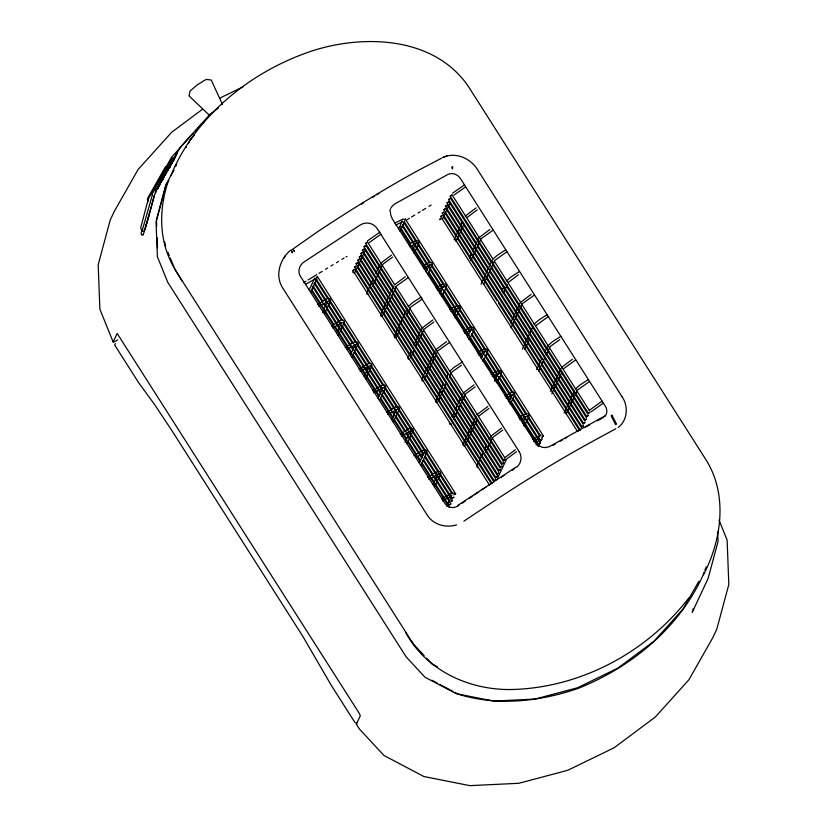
<?xml version="1.0" encoding="UTF-8"?>
<svg xmlns="http://www.w3.org/2000/svg" width="827" height="827" viewBox="0 0 827 827"><rect width="100%" height="100%" fill="white"/><g stroke="black" fill="none" stroke-linecap="round" stroke-linejoin="round"><path stroke-width="1.24" d="M189.156 95.694L189.962 91.156L197.095 84.974L206.109 79.444L211.216 79.981L222.535 104.595M114.695 344.921L115.429 343.577M141.799 230.03L141.086 233.772L141.737 235.023M373.194 279.164L366.806 292.779L367.085 294.412L368.739 294.154M407.111 308.791L394.324 336.031L394.613 337.654L396.257 337.406M443.603 383.883L435.612 400.899L435.901 402.532L437.545 402.273M449.381 422.525L449.671 424.148L451.315 423.9M475.928 416.911L463.141 444.151L463.43 445.774L465.074 445.526M483.299 452.152L476.91 465.777L476.703 466.635L478.078 467.606M372.016 365.307C370.972 359.342 361.968 368.377 358.908 369.173M432.325 264.382C432.149 259.089 424.747 265.343 422.37 266.325M514.901 394.128C514.735 388.824 507.323 395.089 504.946 396.061M167.674 182.912C158.567 211.123 159.011 243.159 174.859 268.93L182.085 281.149M164.16 176.12L163.477 177.547L165.907 173.081L165.245 174.177M152.581 194.242L141.955 231.446L142.802 231.157M149.336 213.593L154.339 195.162M693.222 608.641L692.23 612.331L708.119 578.414L718.053 541.53L717.671 531.482M703.777 572.584L703.126 575.023C678.998 628.117 631.58 667.058 578.094 688.415C539.649 701.606 497.895 706.33 458.509 694.298L455.181 692.54M147.268 220.985L149.418 213.428M146.617 223.207L145.459 226.97M144.983 228.407L144.332 230.154M157.533 188.783C155.838 190.655 160.986 181.62 159.415 184.69M162.03 179.862L163.436 177.764M165.907 173.215L165.803 174.166M170.962 175.283C196.206 114.85 252.132 70.409 313.588 50.437C365.854 34.083 434.816 37.163 468.444 86.546L706.827 461.104C727.77 495.849 721.506 540.227 703.529 574.765M167.157 171.075C165.369 173.732 169.514 166.01 167.137 170.445M156.923 189.032C165.493 174.91 152.075 198.294 158.505 186.085M157.244 189.207L157.543 188.597M309.205 289.915L314.498 278.585M310.611 292.417L316.968 278.813M322.437 312.668L327.73 301.338M324.37 314.043L330.728 300.439C329.684 294.474 320.68 303.499 317.62 304.295M336.734 333.157L341.499 322.964M338.129 335.659L344.487 322.065C343.443 316.09 334.439 325.125 331.379 325.921M398.624 228.831L402.335 220.902M400.03 231.333L404.796 221.129M350.493 354.783L355.259 344.59M351.899 357.285L358.256 343.691C357.202 337.716 348.208 346.751 345.148 347.547M412.384 250.457L416.095 242.518M413.789 252.959C423.693 238.683 417.594 238.455 408.6 244.699M364.252 376.409L369.028 366.206M365.658 378.911L371.488 366.444M426.153 272.073L429.854 264.144M427.559 274.574L431.797 265.508M378.022 398.035L382.787 387.832M379.417 400.537L385.785 386.933C384.731 380.968 375.727 390.003 372.667 390.799M439.912 293.699L443.096 286.907M441.318 296.2C451.211 281.924 445.112 281.697 436.129 287.941M391.781 419.651L396.546 409.458M393.187 422.152L399.544 408.559C398.49 402.594 389.496 411.619 386.436 412.415M453.672 315.325L456.855 308.523M455.077 317.826C464.981 303.55 458.882 303.323 449.888 309.567M405.013 442.414L410.843 429.947M406.946 443.779L413.304 430.185C412.26 424.21 403.256 433.245 400.196 434.041M467.441 336.951L471.152 329.022M468.847 339.452C478.74 325.176 472.641 324.949 463.658 331.193M419.31 462.903L424.602 451.573M420.716 465.405L427.073 451.811C426.019 445.836 417.015 454.871 413.955 455.667M481.2 358.577L484.911 350.638M482.606 361.079C492.499 346.802 486.4 346.575 477.417 352.819M433.069 484.529L438.372 473.199M434.475 487.031L440.832 473.426C439.788 467.462 430.784 476.497 427.724 477.293M494.432 381.33L498.671 372.264M496.365 382.694C506.269 368.418 500.17 368.201 491.176 374.435M446.828 506.155L451.604 495.952M508.729 401.819L511.903 395.027M510.135 404.32L514.373 395.254M522.488 423.445L525.672 416.643M523.894 425.946C533.787 411.67 527.698 411.443 518.705 417.687M536.258 445.071L539.431 438.269M538.191 446.435L542.429 437.369M155.135 192.309L156.923 188.794L155.445 192.484M161.513 180.762L161.079 181.547L163.384 177.722M161.792 179.862L162.092 179.211L162.102 180.038M162.237 178.901L162.619 178.229M161.627 181.371C161.172 180.224 160.407 182.891 161.647 180.586M161.017 181.837L161.658 179.831M163.798 177.722L164.222 176.802M165.534 173.66L166.63 172.698M166.32 172.523L168.336 168.966L167.964 169.762M166.093 173.412L166.568 172.564M173.391 159.735L173.453 158.97L171.799 162.516M176.864 152.933L173.288 159.322M175.345 166.444L176.709 163.529M188.577 143.216L189.9 140.404L194.469 134.801M190.076 140.021L192.029 137.52M195.606 130.997L196.071 130.066M453.806 494.897L455.646 493.771L317.537 276.776L316.855 277.396M488.953 484.26L352.912 270.512L354.349 269.426M491.92 483.04L354.504 267.121L355.941 266.046M496.045 479.619L494.205 480.735L356.086 263.741L357.522 262.655M495.786 477.344L497.709 476.052L495.786 477.344L357.678 260.35L359.114 259.264M498.619 473.282L497.378 473.954L359.259 256.959L361.182 255.667M500.211 469.891L498.96 470.563L360.851 253.569L362.774 252.276M501.803 466.5L500.552 467.183L362.443 250.178L364.366 248.886M503.385 463.12L502.144 463.792L364.025 246.787L364.707 246.167L365.947 245.495L392.877 287.806M365.617 243.396L367.539 242.104L365.617 243.396L503.726 460.401L504.977 459.729M365.947 245.495L364.025 246.787M355.507 271.39L365.617 249.837M375.851 273.489L380.11 264.413M372.46 286.214L382.777 264.34L392.608 257.094M542.036 437.173L543.484 436.087L405.364 219.093L404.692 219.713M393.879 286.039L380.565 314.405L380.854 316.038L382.498 315.78M383.025 314.642L396.546 285.966L408.466 277.448M577.401 431.343L440.667 216.509L442.114 215.423M580.368 430.123L442.259 213.118L443.696 212.032M583.211 426.06L581.96 426.732L443.851 209.727L445.288 208.642M584.792 422.669L583.552 423.341L445.433 206.347L446.869 205.261M586.384 419.279L585.134 419.951L447.025 202.956L448.461 201.871M587.966 415.888L586.725 416.56L448.606 199.565L450.529 198.273M589.558 412.497L588.307 413.169L450.198 196.175L452.121 194.883M442.218 219.631L450.198 202.615M396.795 336.269L400.516 328.329M406.377 315.842L410.657 307.189L422.235 299.074M454.044 239.882L462.572 221.729M455.977 241.257L463.968 224.241M411.288 350.844L408.093 357.657L407.897 358.525L409.262 359.487M413.945 345.169L421.408 329.28M410.554 357.895L414.286 349.945M415.35 347.681L424.065 329.208L433.896 321.972M469.405 258.107L471.535 253.558M472.599 251.294L478.461 238.807M470.811 260.608L481.128 238.734L493.047 230.216M435.167 350.906L421.853 379.273L422.142 380.906L423.786 380.647M424.323 379.51L437.834 350.834L449.754 342.316M481.045 284.261L492.22 260.433M483.506 284.498L494.887 260.36L506.817 251.842M446.27 378.208L448.399 373.67M438.083 401.136L446.601 382.984M449.257 377.308L451.945 372.057L461.425 365.214M501.731 291.135L503.86 286.597M503.126 293.647L507.385 284.571M452.038 416.849L454.168 412.311M455.232 410.047L462.696 394.159M453.444 419.361L465.363 394.086L475.184 386.84M510.693 322.975L519.749 303.685M511.034 327.75L522.416 303.612L534.345 295.094M465.611 444.388L477.324 419.423M452.214 498.288L454.064 497.161L452.814 497.833M522.333 349.139L532.981 326.438M423.259 460.546L450.88 503.943L449.443 505.028M424.851 457.155L452.472 500.552L451.035 501.638M524.794 349.376L529.59 339.163M484.364 449.888L486.493 445.35M489.15 439.675L490.215 437.4M485.759 452.4L492.882 437.328L502.713 430.092M536.63 369.628L541.954 358.277M544.611 352.602L547.278 346.927M538.553 371.003L544.952 357.388M546.016 355.114L550.296 346.451L559.765 339.618M494.205 480.735L495.642 479.65M497.378 473.954L498.815 472.868M498.96 470.563L500.407 469.478M500.552 467.183L501.989 466.097M502.144 463.792L503.581 462.707M503.726 460.401L505.173 459.316M496.862 479.691L506.651 458.954L516.472 451.718M550.389 391.254L561.037 368.553M551.785 393.755L561.905 372.202M471.245 334.366L540.3 442.869L538.863 443.954M564.148 412.869L574.269 391.316M566.082 414.244L577.473 390.106L589.393 381.588M581.96 426.732L583.397 425.647M583.552 423.341L584.989 422.256M585.134 419.951L586.581 418.865M586.725 416.56L588.648 415.268M588.307 413.169L590.158 412.053M704.78 570.196L706.361 566.826M166.63 171.923L165.555 173.288L169.907 166.144M167.364 170.589L166.951 171.406L167.509 171.127M160.696 182.612L160.097 182.932L161.585 180.276M160.407 183.108L160.789 182.302M167.86 169.008C169.287 167.302 166.496 172.378 167.312 169.969M158.991 185.372L158.412 186.468M173.815 159.88L174.104 159.28L173.701 159.911M160.087 184.183L159.725 184.866M174.249 158.402L174.683 157.512L171.84 162.764M171.468 163.55L169.525 166.899L170.817 164.728M168.015 170.052L168.367 169.39M166.558 171.489L165.493 173.98M168.894 167.933C170.073 165.71 166.537 172.192 168.326 168.729M165.845 173.35L165.1 173.97M173.35 159.993L173.546 159.456M186.065 147.289L186.468 146.534M165.41 173.474L162.485 178.642L163.126 177.588M164.149 176.461C162.237 179.273 165.214 173.215 164.625 175.613M164.108 176.389L163.632 177.34L164.232 176.203M172.099 162.04L172.109 162.692M163.074 178.932L163.395 178.332L162.929 179.004M171.727 163.395L171.096 163.829L171.592 162.878M163.25 177.908L163.715 176.285M162.929 177.733L164.346 175.21M164.945 174.755L164.439 175.779M172.006 161.834C173.67 158.412 166.754 171.055 170.496 164.552M165.131 174.001L165.617 172.977L164.79 174.373M168.388 168.253L168.698 167.643L167.002 170.569M162.764 178.756L162.288 179.635M158.97 186.189L158.722 186.644M157.75 188.205L158.391 186.333M167.809 169.99L168.17 169.308L166.785 171.623M160.893 181.899L160.727 182.963M173.98 158.918L172.564 161.42M163.508 177.412L164.811 175.076M171.747 162.309L172.657 161.027M172.057 162.485L172.843 160.965L171.179 163.808L171.561 163.332M173.174 160.314L172.781 161.038M164.346 175.779L171.602 163.405M173.618 160.324L173.949 159.725M164.945 174.332L164.263 175.572M168.232 168.543L167.654 169.587M170.775 163.849C168.646 167.881 173.05 159.704 170.951 163.684M159.166 185.155L158.339 186.633M168.512 168.45L169.225 167.343M169.938 166.847L169.566 167.519M203.359 122.851L203.959 121.962M171.458 162.826L170.838 163.953M172.667 161.751L173.288 160.634M164.439 175.097L164.893 174.342M161.327 181.506L161.751 180.72L156.096 190.262L177.185 153.109M172.884 161.596L173.267 160.976M168.129 168.553L168.904 167.168M161.72 180.596L161.224 181.485L161.668 180.751M168.687 168.191L170.434 165.741M170.962 164.418L171.675 163.002M158.712 186.509L159.177 185.682M172.719 161.585L174.177 159.011M175.458 166.413L176.575 164.408M164.49 174.9L163.301 177.133L163.705 176.575M160.118 183.408L160.965 181.899M167.623 170.145L168.305 168.946M168.698 168.274L170.3 165.297M162.557 179.077L162.929 178.405M168.687 168.088L169.153 167.261M162.175 180.141L164.211 176.482M172.037 162.712L175.117 157.264M165.462 166.816L147.723 198.129L147.433 199.235L148.509 201.064M159.942 183.201L180.431 147.092L210.089 114.209L218.266 108.11M162.34 180.038L162.661 179.48M163.705 177.298L164.015 176.751M174.032 170.166L165.979 184.359L156.458 219.724L156.696 226.122M168.935 180.513L165.793 186.044L156.055 222.215L157.378 256.69L167.726 282.276L406.15 656.876L425.047 677.261L456.111 693.646L493.595 701.069L534.945 699.073L577.37 687.816L617.996 668.061L654.064 641.152L683.133 608.91L698.836 581.257M171.292 157.657L148.26 199.09L141.024 226.619L140.786 228.686L141.717 229.741M151.879 194.386L172.512 158.04M160.097 182.932L160.717 181.847M158.009 187.222L156.861 189.176M169.463 167.436L169.969 166.537M157.874 188.184L158.453 187.119M155.931 192.215L154.69 194.407L149.728 212.839A19.517 0.693 -74.5 0 1 144.56 230.65A19.517 0.693 -74.5 0 1 142.844 234.33M172.026 162.371L172.336 161.834M169.463 167.561L169.845 166.878L169.246 167.137M160.283 183.16L160.624 181.961M171.561 163.26L171.106 164.046M185.858 147.402L186.354 146.534M290.608 250.24C279.919 258.913 274.76 275.525 282.534 287.703L427.363 515.252C433.317 524.804 446.166 528.267 456.576 524.845M159.663 184.772L160.035 184.152M158.277 187.429L157.75 187.615M170.682 164.893L170.383 165.39L170.682 164.697M174.466 158.515L174.89 157.812M380.647 263.275L391.491 255.109M394.407 284.901L405.261 276.725M465.229 216.054L476.083 207.877M408.176 306.528L412.838 302.444L421.119 297.079M467.162 217.429L477.189 209.872M478.998 237.68L489.842 229.503M421.935 328.154L432.779 319.977M492.758 259.296L497.42 255.212L505.71 249.847M435.695 349.769L446.549 341.603M506.517 280.922L511.179 276.838L519.47 271.473M449.464 371.395L454.126 367.312L462.417 361.947M508.45 282.296L518.477 274.74M520.286 302.548L531.13 294.371M463.223 393.021L474.078 384.844M534.046 324.174L538.708 320.09L546.998 314.725M476.993 414.647L487.837 406.47M535.979 325.549L548.105 316.72M478.916 416.022L488.953 408.466M547.805 345.8L552.467 341.716L560.758 336.341M490.752 436.263L501.596 428.097M561.574 367.415L572.418 359.249M504.511 457.889L515.366 449.723M563.497 368.801L575.633 359.962M575.334 389.041L579.996 384.958L588.286 379.593M283.537 258.438L283.899 257.91M284.964 256.36L285.346 255.812M689.046 597.632C647.882 651.273 582.932 686.668 515.107 689.408C471.555 691.331 426.649 671.607 405.53 632.221M369.018 242.714L380.947 234.196M589.31 410.326L602.046 401.219M591.233 411.732L603.152 403.214M171.499 157.306L192.536 133.984M197.663 128.299L201.643 123.895M604.733 416.508C607.669 413.758 607.328 408.983 605.137 405.881L460.691 178.942C458.21 174.683 452.317 171.985 447.748 174.518L395.172 203.711A12.312 11.805 34.8 0 0 390.933 208.135M367.488 240.884L379.831 232.201M453.951 195.089L465.529 186.974M291.383 250.126L318.323 231.25A174.383 19.745 -32.5 0 1 418.658 170.197L441.432 158.267M452.607 193.136L464.412 184.979M618.276 427.425C627.683 420.24 628.592 405.923 621.945 396.567M193.001 133.457L193.601 132.992M364.283 249.061L362.443 250.178M361.11 255.832L359.259 256.959M400.351 226.991L400.94 226.536M359.518 259.223L357.678 260.35M357.926 262.614L356.086 263.741M452.038 195.048L450.198 196.175M450.457 198.439L448.606 199.565M448.865 201.829L447.025 202.956M447.273 205.22L445.433 206.347M202.594 109.185L171.716 132.217L138.068 169.535L114.302 211.381L110.167 220.209L98.186 264.795L99.881 309.205L113.154 342.006M615.867 428.686L591.594 441.897A174.383 19.745 -32.5 0 0 491.248 502.95L463.895 521.155M516.203 466.997L457.558 505.586M462.107 503.24L465.208 501.141M469.343 498.33L472.444 496.231M474.502 494.825L478.637 492.013M481.738 489.904L485.966 487.155M489.139 485.098L492.313 483.03M500.78 477.53L503.953 475.463M512.202 470.243L514.229 468.981M459.016 505.349L457.155 506.434M404.124 219.765L405.364 219.093M303.747 282.576L305.918 281.252M308.099 279.929L316.803 274.636M318.974 273.313L322.241 271.318M325.507 269.333L327.678 268.01M330.945 266.025L333.126 264.702M336.393 262.717L338.563 261.394M341.83 259.409L344.001 258.086M407.153 219.651L409.334 218.328M411.505 217.005L414.772 215.02M418.038 213.035L420.209 211.712M422.39 210.389L425.657 208.404M428.913 206.419L431.094 205.096M316.286 277.448L317.537 276.776M305.98 284.054L314.219 279.464M362.102 252.897L360.851 253.569M445.091 209.055L443.851 209.727M443.51 212.446L442.259 213.118M355.744 266.449L354.504 267.121M441.918 215.837L440.667 216.509M354.163 269.84L352.912 270.512M353.801 270.698L352.84 272.021L353.325 272.786L354.969 272.528M439.757 219.279L440.522 218.814M439.571 219.693L440.326 219.227M318.695 306.321L329.901 300.573L328.639 299.736M366.806 292.779L367.56 292.313M332.454 327.937L343.66 322.199M347.268 348.922L357.429 343.815L356.654 343.743M394.324 336.031L395.089 335.566M359.983 371.189L371.189 365.441L370.413 365.369M373.742 392.815L384.948 387.067L384.173 386.984M387.501 414.43L398.717 408.693L397.456 407.856M435.612 400.899L436.377 400.433M401.271 436.056L412.477 430.309L411.215 429.471M416.074 457.042L426.246 451.935L425.357 451.749M463.141 444.151L463.906 443.685M428.789 479.309L440.005 473.561L439.127 473.375M476.91 465.777L477.665 465.312M542.233 436.759L543.484 436.087M441.484 498.908L450.395 493.812L454.24 493.047M540.641 440.15L541.892 439.478L540.455 440.564M442.559 500.935L451.842 495.704M454.405 494.443L455.646 493.771M539.059 443.541L540.3 442.869M451.222 501.224L452.472 500.552M449.64 504.615L450.88 503.943M394.841 223.073L403.276 218.907M395.906 225.099L402.046 221.781M409.665 246.715L417.728 242.89L416.953 242.807M423.424 268.341L431.498 264.506L430.722 264.433M437.194 289.967L445.257 286.132L444.481 286.059M450.953 311.593L459.016 307.758L457.755 306.92M464.722 333.219L472.786 329.384L471.524 328.546M478.482 354.835L486.545 351.01L485.666 350.813M492.241 376.461L500.314 372.626M506.01 398.087L514.074 394.252L513.298 394.179M519.769 419.713L527.833 415.878L527.057 415.805M532.464 439.313L541.189 435.167M533.529 441.339L539.68 438.021M553.098 445.36L555.082 444.182M602.676 417.935L603.607 417.387M560.251 441.173L562.432 439.933M564.624 438.703L566.805 437.473M577.711 431.322L579.892 430.081M604.971 415.898L549.076 446.818L544.952 447.572L541.788 447.2L536.175 444.078L392.339 218.876L390.716 214.989L390.427 211.867M585.33 427.125L589.672 424.83M597.259 420.809L601.591 418.514M219.837 98.124L243.014 86.856M442.373 157.668L445.04 156.623M403.297 222.69L403.783 222.484L415.516 240.926M315.459 280.374L315.945 280.167L327.688 298.609M313.878 283.764L314.363 283.547L326.789 303.085M312.286 287.145L312.771 286.938L325.197 306.476M456.328 506.796C452.348 508.543 447.138 507.251 444.936 503.364L300.49 276.414C297.255 271.68 299.415 264.857 304.088 261.932L360.314 224.934A12.312 12.188 5.8 0 1 377.308 228.728L519.118 451.563M314.901 279.185L315.459 279.009M443.841 157.006C456.008 152.044 470.367 158.36 477.158 169.08L622.069 396.774M445.774 156.396L446.952 156.024M356.83 722.85L355.155 722.726M437.421 666.769L431.756 663.781L426.68 658.302M431.859 680.239L437.411 683.164M439.633 684.342L452.958 691.372M175.737 155.714L174.942 157.409M175.737 156.169L175.603 155.6L156.82 189.559M174.879 157.244L174.073 158.949M209.624 115.48L189.218 96.056M424.137 655.563L413.138 643.706L174.869 269.344L170.238 257.9M412.187 642.238L413.335 643.613M452.814 195.968L492.861 258.892M494.246 261.063L589.548 410.792M451.222 199.359L491.279 262.283M492.654 264.454L546.523 349.087M547.908 351.258L587.956 414.182M449.64 202.749L475.876 243.975M477.262 246.146L489.687 265.674M491.073 267.845L586.374 417.573M448.048 206.13L488.106 269.064M489.481 271.235L584.782 420.964M446.456 209.52L486.514 272.455M487.899 274.626L541.757 359.259M543.143 361.42L583.19 424.354M444.874 212.911L512.544 319.243M513.929 321.414L540.176 362.639M541.551 364.81L581.608 427.745M443.282 216.302L455.718 235.829M457.093 238L497.151 300.935M498.526 303.106L579.324 430.05M404.134 221.471L416.56 240.998M417.945 243.169L430.371 262.697M431.756 264.867L443.499 283.31M445.567 286.566L471.814 327.792M473.189 329.963L485.625 349.501M487 351.671L513.247 392.897M514.621 395.068L526.365 413.51M527.75 415.681L540.176 435.209M416.901 243.097L429.327 262.624M431.405 265.88L443.83 285.408M445.215 287.579L456.949 306.021M458.334 308.192L470.759 327.719M472.837 330.976L484.57 349.428M485.956 351.589L498.381 371.127M499.766 373.297L512.202 392.825M514.27 396.081L526.013 414.523M527.388 416.694L539.824 436.222M402.542 224.851L442.6 287.786M443.975 289.957L470.222 331.182M471.607 333.353L484.033 352.881M485.418 355.052L497.844 374.59M499.229 376.761L511.655 396.288M513.04 398.459L539.276 439.685M402.191 225.864L428.427 267.1M429.813 269.271L469.87 332.196M400.961 228.242L410.626 243.438M412.011 245.609L427.197 269.478M428.582 271.649L441.008 291.176M442.393 293.347L482.441 356.272M483.826 358.442L510.063 399.679M511.448 401.85L537.695 443.076M400.599 229.255L426.846 270.491M428.221 272.662L468.278 335.586M469.664 337.757L482.089 357.285M483.475 359.456L538.718 446.26M368.232 243.19L394.469 284.426M395.854 286.587L504.956 458.024M394.262 289.977L420.509 331.213M421.884 333.384L448.131 374.61M449.506 376.781L503.374 461.414M365.048 249.971L377.484 269.499M378.859 271.669L391.295 291.197M392.68 293.368L501.782 464.805M363.466 253.362L389.703 294.588M391.088 296.759L458.768 403.09M460.143 405.261L500.201 468.185M361.875 256.752L388.121 297.978M389.496 300.149L443.365 384.782M444.75 386.953L457.176 406.481M458.561 408.652L498.609 471.576M360.293 260.143L441.773 388.173M443.158 390.344L497.027 474.967M358.701 263.524L495.435 478.357M357.109 266.914L424.789 373.246M426.174 375.417L493.843 481.748M355.527 270.305L490.876 482.968M316.307 279.154L328.732 298.681M330.118 300.852L342.543 320.38M343.929 322.551L356.354 342.078M357.74 344.249L370.165 363.777M371.55 365.947L383.976 385.475M385.361 387.646L397.787 407.184M399.172 409.355L425.409 450.581M426.794 452.751L438.537 471.194M439.912 473.364L452.348 492.892M314.88 278.11L315.356 278.875M329.756 301.865L341.499 320.307M343.567 323.564L355.31 342.006M356.695 344.177L369.121 363.704M371.189 366.961L382.932 385.403M385 388.659L396.743 407.111M398.128 409.272L410.554 428.81M411.939 430.981L424.365 450.508M425.75 452.679L438.176 472.207M439.561 474.378L451.987 493.905M314.715 282.545L340.951 323.77M342.337 325.941L382.394 388.866M383.769 391.037L396.205 410.574M397.58 412.735L407.938 429.017M409.324 431.187L423.827 453.971M425.202 456.142L451.449 497.368M328.174 305.256L352.343 343.226M353.718 345.397L423.465 454.984M313.123 285.925L322.799 301.121M324.174 303.292L380.802 392.256M382.188 394.427L391.853 409.623M393.228 411.784L394.613 413.955M395.999 416.126L422.235 457.362M423.62 459.533L432.593 473.633M433.979 475.804L449.857 500.759M326.582 308.636L352.829 349.873M354.204 352.044L404.62 431.249M405.995 433.42L421.884 458.375M311.541 289.316L333.632 324.039M335.018 326.21L347.443 345.738M348.829 347.909L351.589 352.25M352.974 354.421L379.211 395.647M380.596 397.818L393.021 417.346M394.407 419.516L406.832 439.044M408.218 441.215L416.508 454.24M417.883 456.411L420.654 460.753M422.028 462.913L430.319 475.938M431.694 478.109L448.275 504.15M311.179 290.329L337.426 331.565M338.801 333.726L378.859 396.66M380.244 398.831L420.292 461.755M421.677 463.926L449.299 507.333M356.365 724.256L359.363 728.969L383.914 755.444L423.869 776.522L469.932 785.65L518.808 783.293L567.767 770.299L614.12 747.753L655.284 717.05L688.932 679.722L712.698 637.875L716.833 629.047L728.814 584.462L727.119 540.052L719.004 520.007M115.046 345.614L138.326 382.188L154.856 404.951L171.778 430.433L302.94 636.542L331.296 685.366L354.566 721.94M165.596 246.446L164.573 241.639M167.912 252.173L169.308 255.605M157.14 237.649L157.533 247.893M148.664 216.188A15.496 0.548 -74.5 0 1 144.353 230.433M144.053 231.167A15.496 0.548 -74.5 0 1 143.877 231.446M117.754 339.897A6.006 0.682 -32.5 0 1 113.154 341.902L117.186 333.488L359.28 713.37L360.314 715.737L356.385 724.142A5.954 0.672 -32.5 0 0 356.799 724.287M519.129 451.552A12.312 12.188 5.8 0 1 516.947 467.059M389.848 211.04A12.312 11.805 34.8 0 1 390.489 209.066M346.017 256.908A12.291 12.023 25.1 0 1 346.989 256.484M361.461 204.083A170.879 19.352 -32.5 0 1 363.653 202.739M372.367 197.426A170.879 19.352 -32.5 0 1 374.538 196.113M376.709 194.81A170.879 19.352 -32.5 0 1 378.88 193.518M452.669 166.827L452.472 168.894L451.759 167.219L452.669 166.827M611.908 415.216L611.163 415.847L615.588 424.623L616.591 424.096L611.908 415.216M291.6 251.17L292.376 252.68L291.6 251.17M293.42 249.847L294.247 251.325L293.42 249.847"/></g></svg>
